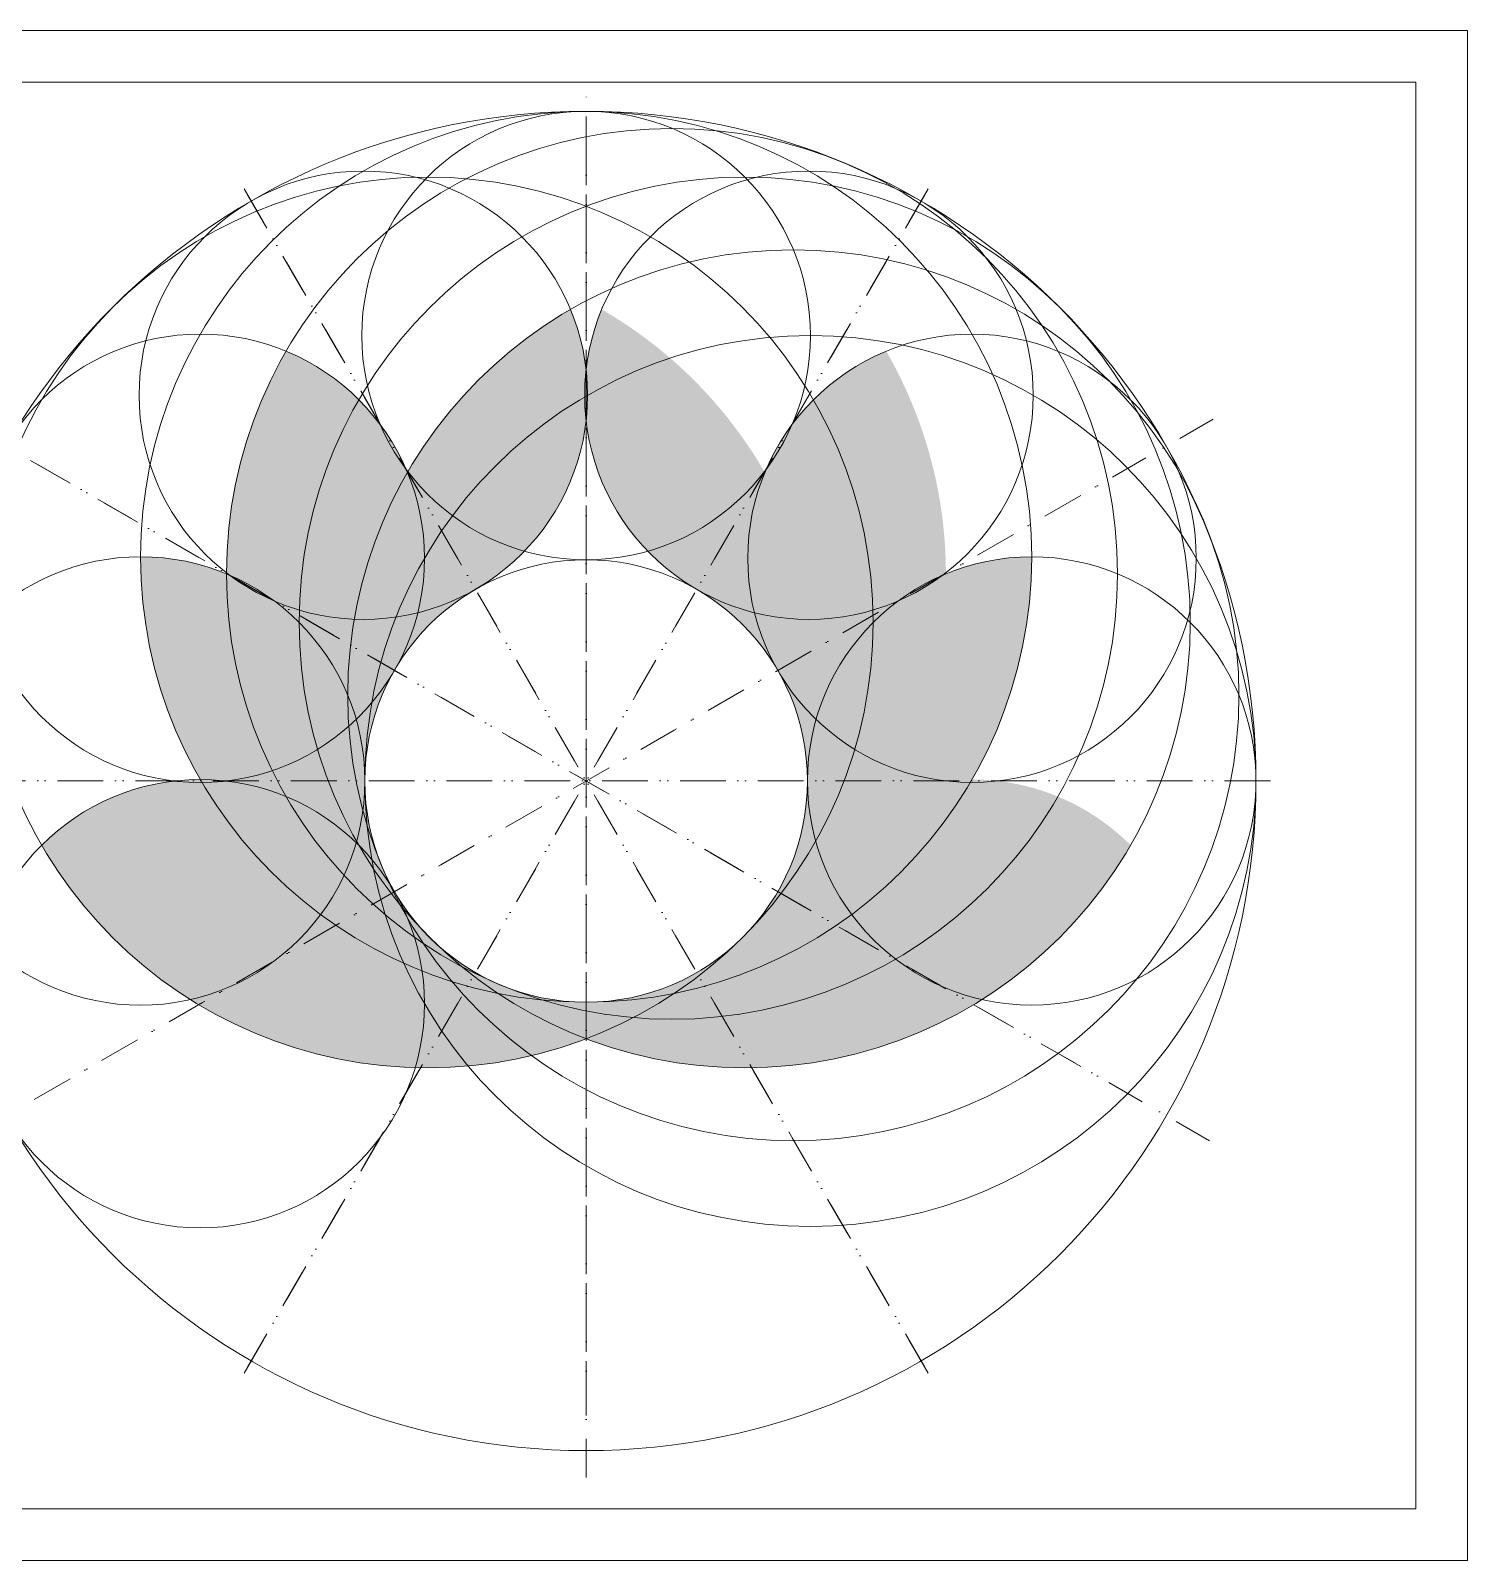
# Model space of a CAD drawing. Header units: inches. Extents: x 0 to 420, y 0 to 297.
# Drawn here: x 141.2 to 420, y 0 to 297 of the extents above; entities that cross this region are included whole.
import ezdxf

# ---------------------------------------------------------------- set-up
doc = ezdxf.new("R2010")
doc.units = ezdxf.units.IN
doc.header["$MEASUREMENT"] = 0
doc.linetypes.add('DASHDOT', pattern=[1, 0.5, -0.25, 0, -0.25])
for name, color, linetype, lineweight in [('axe', 160, 'DASHDOT', 0), ('cerc interior', 92, 'Continuous', 0), ('cerc principal', 253, 'Continuous', 0), ('h 252', 252, 'Continuous', 0), ('h blue', 170, 'Continuous', 0), ('h magenta', 220, 'Continuous', 0), ('h yellow', 50, 'Continuous', 0), ('rama', 255, 'Continuous', 0)]:
    doc.layers.add(name, color=color, linetype=linetype, lineweight=lineweight)

msp = doc.modelspace()

# ---------------------------------------------------------------- hatches: boundary and pattern name
at = {"layer": 'h 252', "transparency": 33554508}
h = msp.add_hatch(color=256, dxfattribs=at)
h.dxf.hatch_style = 1
h.paths.add_polyline_path([(174.42, 151.03, -0.03068), (169.09, 151.32, 0.169186), (143.3, 138.86, 0.122107), (172.17, 108.88, 0.046127), (179.79, 111.37), (188.44, 116.37, 0.073634), (197.45, 125.39, -0.100671)])
h.paths.add_polyline_path([(190.74, 148.29, 0.069536), (179.08, 151.32, -0.026837), (174.42, 151.03, 0.100671), (197.45, 125.39, 0.050956), (201.98, 132.99, -0.055044)])
h.paths.add_polyline_path([(190.74, 148.29, 0.055044), (201.98, 132.99, 0.039081), (204.35, 139.36, 0.094329)])
h.paths.add_polyline_path([(213.59, 115.94, -0.043691), (200.42, 123.28), (188.44, 116.37, -0.057564), (179.79, 111.37), (173.77, 107.9, 0.128637), (215.79, 95.65, 0.072515), (217.61, 108.08, -0.025526)])
h.paths.add_polyline_path([(200.42, 123.28, -0.010505), (197.45, 125.39, -0.073634), (188.44, 116.37)])
h.paths.add_polyline_path([(179.79, 111.37, -0.046127), (172.17, 108.88, 0.005421), (173.77, 107.9)])
h.paths.add_polyline_path([(207.59, 127.42, -0.022868), (201.98, 132.99, -0.050956), (197.45, 125.39, 0.010505), (200.42, 123.28)])
h.paths.add_polyline_path([(210.03, 125.3, -0.009362), (207.59, 127.42), (200.42, 123.28, 0.043691), (213.59, 115.94, -0.028978)])
h.paths.add_polyline_path([(207.73, 134.23, -0.015733), (204.86, 138.86, 0.004124), (204.35, 139.36, -0.039081), (201.98, 132.99, 0.022868), (207.59, 127.42), (209.14, 128.32, -0.017584)])
h.paths.add_polyline_path([(179.08, 151.32), (174.25, 151.32, 0.000959), (174.42, 151.03, 0.026837)], flags=0)
h.paths.add_polyline_path([(174.08, 151.6, 0.028758), (169.09, 151.32), (174.25, 151.32, -0.000961)])
h.paths.add_polyline_path([(174.08, 151.6, 0.000961), (174.25, 151.32), (179.08, 151.32, 0.028758)])
h.paths.add_polyline_path([(174.25, 151.32), (169.09, 151.32, 0.03068), (174.42, 151.03, -0.000959)], flags=0)
h = msp.add_hatch(color=256, dxfattribs=at)
h.dxf.hatch_style = 1
h.paths.add_polyline_path([(323.53, 151.03, 0.03068), (328.85, 151.32, -0.169186), (354.64, 138.86, -0.122107), (325.77, 108.88, -0.046127), (318.15, 111.37), (309.5, 116.37, -0.073634), (300.49, 125.39, 0.100671)])
h.paths.add_polyline_path([(307.2, 148.29, -0.069536), (318.87, 151.32, 0.026837), (323.53, 151.03, -0.100671), (300.49, 125.39, -0.050956), (295.97, 132.99, 0.055044)])
h.paths.add_polyline_path([(307.2, 148.29, -0.055044), (295.97, 132.99, -0.039081), (293.6, 139.36, -0.094329)])
h.paths.add_polyline_path([(284.35, 115.94, 0.043691), (297.52, 123.28), (309.5, 116.37, 0.057564), (318.15, 111.37), (324.17, 107.9, -0.128637), (282.15, 95.65, -0.072515), (280.34, 108.08, 0.025526)])
h.paths.add_polyline_path([(297.52, 123.28, 0.010505), (300.49, 125.39, 0.073634), (309.5, 116.37)])
h.paths.add_polyline_path([(318.15, 111.37, 0.046127), (325.77, 108.88, -0.005421), (324.17, 107.9)])
h.paths.add_polyline_path([(290.35, 127.42, 0.022868), (295.97, 132.99, 0.050956), (300.49, 125.39, -0.010505), (297.52, 123.28)])
h.paths.add_polyline_path([(287.91, 125.3, 0.009362), (290.35, 127.42), (297.52, 123.28, -0.043691), (284.35, 115.94, 0.028978)])
h.paths.add_polyline_path([(290.22, 134.23, 0.015733), (293.08, 138.86, -0.004124), (293.6, 139.36, 0.039081), (295.97, 132.99, -0.022868), (290.35, 127.42), (288.81, 128.32, 0.017584)])
h.paths.add_polyline_path([(318.87, 151.32), (323.69, 151.32, -0.000959), (323.53, 151.03, -0.026837)], flags=0)
h.paths.add_polyline_path([(323.86, 151.6, -0.028758), (328.85, 151.32), (323.69, 151.32, 0.000961)])
h.paths.add_polyline_path([(323.86, 151.6, -0.000961), (323.69, 151.32), (318.87, 151.32, -0.028758)])
h.paths.add_polyline_path([(323.69, 151.32), (328.85, 151.32, -0.03068), (323.53, 151.03, 0.000959)], flags=0)
h = msp.add_hatch(color=256, dxfattribs=at)
h.dxf.hatch_style = 1
h.paths.add_polyline_path([(174.25, 151.32), (169.09, 151.32, 0.03068), (174.42, 151.03, -0.000959)])
h.paths.add_polyline_path([(179.08, 151.32), (174.25, 151.32, 0.000959), (174.42, 151.03, 0.026837)])
h.paths.add_polyline_path([(207.37, 136.12, 0.021305), (204.86, 138.86, 0.015733), (207.73, 134.23, -0.00557)])
h.paths.add_polyline_path([(207.37, 136.12, 0.00557), (207.73, 134.23, 0.016931), (211.13, 129.47), (211.61, 129.75, -0.005463), (210.8, 131.45, 0.033335)])
h.paths.add_polyline_path([(207.73, 134.23, 0.017584), (209.14, 128.32), (211.13, 129.47, -0.016931)])
h.paths.add_polyline_path([(209.14, 128.32), (207.59, 127.42, 0.009362), (210.03, 125.3, -0.009109)])
h.paths.add_polyline_path([(211.13, 129.47), (209.14, 128.32, 0.009109), (210.03, 125.3, 0.02057), (215.66, 120.95, 0.023121), (214.29, 124.73, -0.008226), (212.91, 127.22, -0.00829)], flags=0)
h.paths.add_polyline_path([(211.61, 129.75), (211.13, 129.47, 0.00829), (212.91, 127.22, -0.008211)])
h.paths.add_polyline_path([(211.78, 129.84), (211.61, 129.75, 0.008211), (212.91, 127.22, 0.002765), (213.52, 126.49, 0.021738)])
h.paths.add_polyline_path([(210.8, 131.45, 0.005463), (211.61, 129.75), (211.78, 129.84, 0.010826)])
h.paths.add_polyline_path([(214.29, 124.73, -0.008226), (212.91, 127.22, -0.00829), (211.13, 129.47), (209.14, 128.32, 0.009109), (210.03, 125.3, 0.054544), (217.61, 108.08, 0.098491)], flags=17)
h.paths.add_polyline_path([(212.91, 127.22, -0.00829), (211.13, 129.47), (209.14, 128.32, 0.009109), (210.03, 125.3, 0.054544), (217.61, 108.08, 0.098491), (214.29, 124.73, -0.008226)], flags=17)
h.paths.add_polyline_path([(215.66, 120.95, -0.02057), (210.03, 125.3, 0.028978), (213.59, 115.94, 0.011138), (217.14, 114.44, 0.038419)], flags=0)
h.paths.add_polyline_path([(217.14, 114.44, -0.011138), (213.59, 115.94, 0.025526), (217.61, 108.08, 0.036674)], flags=0)
h = msp.add_hatch(color=256, dxfattribs=at)
h.dxf.hatch_style = 1
h.paths.add_polyline_path([(323.69, 151.32), (328.85, 151.32, -0.03068), (323.53, 151.03, 0.000959)])
h.paths.add_polyline_path([(318.87, 151.32), (323.69, 151.32, -0.000959), (323.53, 151.03, -0.026837)])
h.paths.add_polyline_path([(290.58, 136.12, -0.021305), (293.08, 138.86, -0.015733), (290.22, 134.23, 0.00557)])
h.paths.add_polyline_path([(290.58, 136.12, -0.00557), (290.22, 134.23, -0.016931), (286.81, 129.47), (286.33, 129.75, 0.005463), (287.14, 131.45, -0.033335)])
h.paths.add_polyline_path([(290.22, 134.23, -0.017584), (288.81, 128.32), (286.81, 129.47, 0.016931)])
h.paths.add_polyline_path([(288.81, 128.32), (290.35, 127.42, -0.009362), (287.91, 125.3, 0.009109)])
h.paths.add_polyline_path([(286.81, 129.47), (288.81, 128.32, -0.009109), (287.91, 125.3, -0.02057), (282.28, 120.95, -0.023121), (283.65, 124.73, 0.008226), (285.03, 127.22, 0.00829)], flags=0)
h.paths.add_polyline_path([(286.33, 129.75), (286.81, 129.47, -0.00829), (285.03, 127.22, 0.008211)])
h.paths.add_polyline_path([(286.17, 129.84), (286.33, 129.75, -0.008211), (285.03, 127.22, -0.002765), (284.42, 126.49, -0.021738)])
h.paths.add_polyline_path([(287.14, 131.45, -0.005463), (286.33, 129.75), (286.17, 129.84, -0.010826)])
h.paths.add_polyline_path([(283.65, 124.73, 0.008226), (285.03, 127.22, 0.00829), (286.81, 129.47), (288.81, 128.32, -0.009109), (287.91, 125.3, -0.054544), (280.34, 108.08, -0.098491)], flags=17)
h.paths.add_polyline_path([(285.03, 127.22, 0.00829), (286.81, 129.47), (288.81, 128.32, -0.009109), (287.91, 125.3, -0.054544), (280.34, 108.08, -0.098491), (283.65, 124.73, 0.008226)], flags=17)
h.paths.add_polyline_path([(282.28, 120.95, 0.02057), (287.91, 125.3, -0.028978), (284.35, 115.94, -0.011138), (280.8, 114.44, -0.038419)], flags=0)
h.paths.add_polyline_path([(280.8, 114.44, 0.011138), (284.35, 115.94, -0.025526), (280.34, 108.08, -0.036674)], flags=0)
h = msp.add_hatch(color=256, dxfattribs=at)
h.dxf.hatch_style = 1
h.paths.add_polyline_path([(212.91, 127.22, -0.00829), (211.13, 129.47), (209.14, 128.32, 0.009109), (210.03, 125.3, 0.02057), (215.66, 120.95, 0.023121), (214.29, 124.73, -0.008226)])
h.paths.add_polyline_path([(215.66, 120.95, -0.02057), (210.03, 125.3, 0.028978), (213.59, 115.94, 0.011138), (217.14, 114.44, 0.038419)])
h.paths.add_polyline_path([(217.14, 114.44, -0.011138), (213.59, 115.94, 0.025526), (217.61, 108.08, 0.036674)])
h.paths.add_polyline_path([(217.61, 108.08, -0.072515), (215.79, 95.65, 0.002965), (216.82, 95.63), (220.94, 102.76, -0.018144)])
h.paths.add_polyline_path([(220.94, 102.76), (216.82, 95.63, 0.026717), (226.05, 95.98, -0.024575)])
h.paths.add_polyline_path([(225.08, 109.93), (220.94, 102.76, 0.024575), (226.05, 95.98, 0.036139), (238.37, 98, -0.051764)])
h.paths.add_polyline_path([(231.89, 110.07, -0.017584), (225.97, 111.48), (225.08, 109.93, 0.051764), (238.37, 98, 0.032121), (248.97, 101.28, -0.055718)])
h.paths.add_polyline_path([(248.97, 106.67, -0.025224), (240.51, 108.78, -0.025224), (231.89, 110.07, 0.055718), (248.97, 101.28)], flags=0)
h.paths.add_polyline_path([(258.11, 105.38, -0.026697), (248.97, 106.67), (248.97, 101.28, 0.028978)])
h = msp.add_hatch(color=256, dxfattribs=at)
h.dxf.hatch_style = 1
h.paths.add_polyline_path([(248.97, 106.67, -0.025224), (240.51, 108.78, -0.025224), (231.89, 110.07, 0.055718), (248.97, 101.28)])
h.paths.add_polyline_path([(266.06, 110.07, -0.049759), (248.97, 108.37), (248.97, 106.67, 0.026697), (258.11, 105.38, 0.026697)])
h.paths.add_polyline_path([(270.82, 113.47), (270.45, 114.12, -0.131652), (248.97, 108.37, 0.049759), (266.06, 110.07, 0.016931)])
h.paths.add_polyline_path([(279.34, 120.95, -0.065543), (270.45, 114.12), (270.82, 113.47, 0.032801)])
h.paths.add_polyline_path([(248.97, 108.37, -0.024504), (240.51, 108.78, 0.025224), (248.97, 106.67)], flags=17)
h.paths.add_polyline_path([(211.78, 129.84, -0.021738), (213.52, 126.49, 0.021738), (218.6, 120.95, -0.065543)])
h.paths.add_polyline_path([(213.52, 126.49, -0.002765), (212.91, 127.22, 0.008226), (214.29, 124.73, 0.010991)], flags=17)
h.paths.add_polyline_path([(213.52, 126.49, -0.010991), (214.29, 124.73, 0.016995), (217.4, 119.75, 0.025224), (224.88, 115.26, -0.046267)])
h.paths.add_polyline_path([(214.29, 124.73, -0.023121), (215.66, 120.95, 0.006124), (217.4, 119.75, -0.016995)], flags=17)
h.paths.add_polyline_path([(217.4, 119.75, -0.006124), (215.66, 120.95, -0.038419), (217.14, 114.44, 0.017834), (222.95, 112.37, -0.026697)])
h.paths.add_polyline_path([(217.4, 119.75, 0.026697), (222.95, 112.37, 0.009109), (225.97, 111.48), (227.12, 113.47, -0.00829), (224.88, 115.26, -0.025224)])
h.paths.add_polyline_path([(222.95, 112.37, -0.017834), (217.14, 114.44, -0.036674), (217.61, 108.08, 0.018144), (220.94, 102.76), (225.08, 109.93, -0.009362)])
h.paths.add_polyline_path([(222.95, 112.37, 0.009362), (225.08, 109.93), (225.97, 111.48, -0.009109)])
h.paths.add_polyline_path([(227.12, 113.47), (225.97, 111.48, 0.017584), (231.89, 110.07, -0.016931)])
h.paths.add_polyline_path([(218.6, 120.95, 0.024504), (224.88, 115.26, 0.008211), (227.4, 113.96), (227.5, 114.12, -0.065543)])
h.paths.add_polyline_path([(227.4, 113.96), (227.12, 113.47, 0.016931), (231.89, 110.07, 0.025224), (240.51, 108.78, -0.040811)])
h.paths.add_polyline_path([(224.88, 115.26, 0.00829), (227.12, 113.47), (227.4, 113.96, -0.008211)])
h.paths.add_polyline_path([(227.5, 114.12), (227.4, 113.96, 0.01629), (232.53, 111.64, -0.032737)])
h.paths.add_polyline_path([(232.53, 111.64, 0.024504), (240.51, 108.78, 0.024504), (248.97, 108.37, -0.098491)])
h = msp.add_hatch(color=256, dxfattribs=at)
h.dxf.hatch_style = 1
h.paths.add_polyline_path([(248.97, 106.67, 0.025224), (257.43, 108.78, 0.025224), (266.06, 110.07, -0.055718), (248.97, 101.28)])
h.paths.add_polyline_path([(231.89, 110.07, 0.049759), (248.97, 108.37), (248.97, 106.67, -0.026697), (239.83, 105.38, -0.026697)])
h.paths.add_polyline_path([(227.12, 113.47), (227.5, 114.12, 0.131652), (248.97, 108.37, -0.049759), (231.89, 110.07, -0.016931)])
h.paths.add_polyline_path([(218.6, 120.95, 0.065543), (227.5, 114.12), (227.12, 113.47, -0.032801)])
h.paths.add_polyline_path([(248.97, 108.37, 0.024504), (257.43, 108.78, -0.025224), (248.97, 106.67)], flags=17)
h.paths.add_polyline_path([(286.17, 129.84, 0.021738), (284.42, 126.49, -0.021738), (279.34, 120.95, 0.065543)])
h.paths.add_polyline_path([(284.42, 126.49, 0.002765), (285.03, 127.22, -0.008226), (283.65, 124.73, -0.010991)], flags=17)
h.paths.add_polyline_path([(284.42, 126.49, 0.010991), (283.65, 124.73, -0.016995), (280.54, 119.75, -0.025224), (273.07, 115.26, 0.046267)])
h.paths.add_polyline_path([(283.65, 124.73, 0.023121), (282.28, 120.95, -0.006124), (280.54, 119.75, 0.016995)], flags=17)
h.paths.add_polyline_path([(280.54, 119.75, 0.006124), (282.28, 120.95, 0.038419), (280.8, 114.44, -0.017834), (274.99, 112.37, 0.026697)])
h.paths.add_polyline_path([(280.54, 119.75, -0.026697), (274.99, 112.37, -0.009109), (271.97, 111.48), (270.82, 113.47, 0.00829), (273.07, 115.26, 0.025224)])
h.paths.add_polyline_path([(274.99, 112.37, 0.017834), (280.8, 114.44, 0.036674), (280.34, 108.08, -0.018144), (277, 102.76), (272.86, 109.93, 0.009362)])
h.paths.add_polyline_path([(274.99, 112.37, -0.009362), (272.86, 109.93), (271.97, 111.48, 0.009109)])
h.paths.add_polyline_path([(270.82, 113.47), (271.97, 111.48, -0.017584), (266.06, 110.07, 0.016931)])
h.paths.add_polyline_path([(279.34, 120.95, -0.024504), (273.07, 115.26, -0.008211), (270.54, 113.96), (270.45, 114.12, 0.065543)])
h.paths.add_polyline_path([(270.54, 113.96), (270.82, 113.47, -0.016931), (266.06, 110.07, -0.025224), (257.43, 108.78, 0.040811)])
h.paths.add_polyline_path([(273.07, 115.26, -0.00829), (270.82, 113.47), (270.54, 113.96, 0.008211)])
h.paths.add_polyline_path([(270.45, 114.12), (270.54, 113.96, -0.01629), (265.41, 111.64, 0.032737)])
h.paths.add_polyline_path([(265.41, 111.64, -0.024504), (257.43, 108.78, -0.024504), (248.97, 108.37, 0.098491)])
h = msp.add_hatch(color=256, dxfattribs=at)
h.dxf.hatch_style = 1
h.paths.add_polyline_path([(285.03, 127.22, 0.00829), (286.81, 129.47), (288.81, 128.32, -0.009109), (287.91, 125.3, -0.02057), (282.28, 120.95, -0.023121), (283.65, 124.73, 0.008226)])
h.paths.add_polyline_path([(282.28, 120.95, 0.02057), (287.91, 125.3, -0.028978), (284.35, 115.94, -0.011138), (280.8, 114.44, -0.038419)])
h.paths.add_polyline_path([(280.8, 114.44, 0.011138), (284.35, 115.94, -0.025526), (280.34, 108.08, -0.036674)])
h.paths.add_polyline_path([(280.34, 108.08, 0.072515), (282.15, 95.65, -0.002965), (281.12, 95.63), (277, 102.76, 0.018144)])
h.paths.add_polyline_path([(277, 102.76), (281.12, 95.63, -0.026717), (271.89, 95.98, 0.024575)])
h.paths.add_polyline_path([(272.86, 109.93), (277, 102.76, -0.024575), (271.89, 95.98, -0.036139), (259.58, 98, 0.051764)])
h.paths.add_polyline_path([(266.06, 110.07, 0.017584), (271.97, 111.48), (272.86, 109.93, -0.051764), (259.58, 98, -0.032121), (248.97, 101.28, 0.055718)])
h.paths.add_polyline_path([(248.97, 106.67, 0.025224), (257.43, 108.78, 0.025224), (266.06, 110.07, -0.055718), (248.97, 101.28)], flags=0)
h.paths.add_polyline_path([(239.83, 105.38, 0.026697), (248.97, 106.67), (248.97, 101.28, -0.028978)])
at = {"layer": 'h blue', "transparency": 33554559}
h = msp.add_hatch(color=256, dxfattribs=at)
h.dxf.hatch_style = 1
h.paths.add_polyline_path([(204.86, 225.33, 0.098491), (190.74, 234.77, 0.131029), (179.15, 191.74, 0.004588), (179.79, 191.26, -0.057564), (188.44, 186.26, 0.02977), (193.31, 184.49, -0.1246)])
h.paths.add_polyline_path([(214.02, 211.85, -0.057564), (209.03, 220.5, 0.036716), (204.86, 225.33, 0.1246), (193.31, 184.49, 0.06236), (203.97, 182.72, -0.088294), (214.29, 211.21, 0.003975)])
h.paths.add_polyline_path([(214.29, 211.21, 0.088294), (203.97, 182.72, 0.046801), (212.09, 183.15, -0.036674), (217.61, 194.55, 0.098491)])
h.paths.add_polyline_path([(216.3, 183.98, -0.024672), (212.09, 183.15, 0.026948), (209.14, 174.31), (211.78, 172.79, 0.069687)])
h.paths.add_polyline_path([(212.09, 183.15, -0.046801), (203.97, 182.72, 0.014627), (203.26, 177.71), (209.14, 174.31, -0.026948)])
h.paths.add_polyline_path([(203.97, 182.72, -0.06236), (193.31, 184.49, 0.002965), (193.28, 183.47), (203.26, 177.71, -0.014627)])
h.paths.add_polyline_path([(193.31, 184.49, -0.02977), (188.44, 186.26), (193.28, 183.47, -0.002965)])
h.paths.add_polyline_path([(193.28, 183.47), (188.44, 186.26, -0.036716), (193.27, 182.09, -0.003973)])
h = msp.add_hatch(color=256, dxfattribs=at)
h.dxf.hatch_style = 1
h.paths.add_polyline_path([(293.08, 225.33, -0.098491), (307.2, 234.77, -0.131029), (318.79, 191.74, -0.004588), (318.15, 191.26, 0.057564), (309.5, 186.26, -0.02977), (304.64, 184.49, 0.1246)])
h.paths.add_polyline_path([(283.92, 211.85, 0.057564), (288.91, 220.5, -0.036716), (293.08, 225.33, -0.1246), (304.64, 184.49, -0.06236), (293.97, 182.72, 0.088294), (283.65, 211.21, -0.003975)])
h.paths.add_polyline_path([(283.65, 211.21, -0.088294), (293.97, 182.72, -0.046801), (285.85, 183.15, 0.036674), (280.34, 194.55, -0.098491)])
h.paths.add_polyline_path([(281.64, 183.98, 0.024672), (285.85, 183.15, -0.026948), (288.81, 174.31), (286.17, 172.79, -0.069687)])
h.paths.add_polyline_path([(285.85, 183.15, 0.046801), (293.97, 182.72, -0.014627), (294.68, 177.71), (288.81, 174.31, 0.026948)])
h.paths.add_polyline_path([(293.97, 182.72, 0.06236), (304.64, 184.49, -0.002965), (304.66, 183.47), (294.68, 177.71, 0.014627)])
h.paths.add_polyline_path([(304.64, 184.49, 0.02977), (309.5, 186.26), (304.66, 183.47, 0.002965)])
h.paths.add_polyline_path([(304.66, 183.47), (309.5, 186.26, 0.036716), (304.67, 182.09, 0.003973)])
h = msp.add_hatch(color=256, dxfattribs=at)
h.dxf.hatch_style = 1
h.paths.add_polyline_path([(209.03, 220.5), (214.02, 211.85, 0.057564)])
h.paths.add_polyline_path([(209.03, 220.5, 0.057564), (214.02, 211.85)], flags=17)
h = msp.add_hatch(color=256, dxfattribs=at)
h.dxf.hatch_style = 1
h.paths.add_polyline_path([(288.91, 220.5), (283.92, 211.85, -0.057564)])
h.paths.add_polyline_path([(288.91, 220.5, -0.057564), (283.92, 211.85)], flags=17)
h = msp.add_hatch(color=256, dxfattribs=at)
h.dxf.hatch_style = 1
h.paths.add_polyline_path([(217.61, 194.55, 0.036674), (212.09, 183.15, 0.024672), (216.3, 183.98, 0.061402)])
h.paths.add_polyline_path([(211.78, 172.79), (209.14, 174.31, 0.023156), (207.37, 166.51, 0.044177)])
h.paths.add_polyline_path([(209.14, 174.31), (203.26, 177.71, 0.028215), (202.71, 167.97, -0.028608), (204.35, 163.27, 0.025432), (207.37, 166.51, -0.023156)])
h.paths.add_polyline_path([(203.26, 177.71), (193.28, 183.47, 0.003973), (193.27, 182.09, -0.098491), (202.71, 167.97, -0.028215)])
h = msp.add_hatch(color=256, dxfattribs=at)
h.dxf.hatch_style = 1
h.paths.add_polyline_path([(280.34, 194.55, -0.036674), (285.85, 183.15, -0.024672), (281.64, 183.98, -0.061402)])
h.paths.add_polyline_path([(286.17, 172.79), (288.81, 174.31, -0.023156), (290.58, 166.51, -0.044177)])
h.paths.add_polyline_path([(288.81, 174.31), (294.68, 177.71, -0.028215), (295.23, 167.97, 0.028608), (293.6, 163.27, -0.025432), (290.58, 166.51, 0.023156)])
h.paths.add_polyline_path([(294.68, 177.71), (304.66, 183.47, -0.003973), (304.67, 182.09, 0.098491), (295.23, 167.97, 0.028215)])
h = msp.add_hatch(color=256, dxfattribs=at)
h.dxf.hatch_style = 1
h.paths.add_polyline_path([(179.79, 191.26, 0.057564), (188.44, 186.26)], flags=17)
h.paths.add_polyline_path([(179.79, 191.26), (188.44, 186.26, 0.057564)], flags=16)
h.paths.add_polyline_path([(188.44, 186.26, -0.057564), (179.79, 191.26, 0.003975), (179.15, 191.53, 0.18806), (201.98, 132.99, 0.040656), (204.42, 139.62, -0.129056), (193.27, 182.09, 0.036716)])
h.paths.add_polyline_path([(193.27, 182.09, 0.129056), (204.42, 139.62, 0.068107), (206.02, 151.32, 0.198912)])
h = msp.add_hatch(color=256, dxfattribs=at)
h.dxf.hatch_style = 1
h.paths.add_polyline_path([(318.15, 191.26, -0.057564), (309.5, 186.26)], flags=17)
h.paths.add_polyline_path([(318.15, 191.26), (309.5, 186.26, -0.057564)], flags=16)
h.paths.add_polyline_path([(309.5, 186.26, 0.057564), (318.15, 191.26, -0.003975), (318.79, 191.53, -0.18806), (295.97, 132.99, -0.040656), (293.52, 139.62, 0.129056), (304.67, 182.09, -0.036716)])
h.paths.add_polyline_path([(304.67, 182.09, -0.129056), (293.52, 139.62, -0.068107), (291.92, 151.32, -0.198912)])
h = msp.add_hatch(color=256, dxfattribs=at)
h.dxf.hatch_style = 1
h.paths.add_polyline_path([(207.37, 166.51, -0.025432), (204.35, 163.27, -0.069687), (206.02, 151.32, -0.044177)])
h.paths.add_polyline_path([(211.78, 172.79, -0.044177), (207.37, 166.51, 0.044177), (206.02, 151.32, -0.131652)])
h.paths.add_polyline_path([(206.02, 151.32, -0.032823), (205.65, 145.62, 0.008312), (206.44, 142.86, -0.024504)])
h.paths.add_polyline_path([(206.02, 151.32, 0.024504), (206.44, 142.86, 0.024504), (209.29, 134.88, -0.098491)])
h.paths.add_polyline_path([(206.44, 142.86, -0.008312), (205.65, 145.62, -0.035205), (204.42, 139.62, 0.018286), (207.73, 134.23, -0.025224)])
h.paths.add_polyline_path([(204.42, 139.62, -0.040656), (201.98, 132.99, 0.032237), (210.03, 125.3, -0.026697), (207.73, 134.23, -0.018286)])
h.paths.add_polyline_path([(206.44, 142.86, 0.025224), (207.73, 134.23, 0.025224), (212.91, 127.22, -0.049038)])
h.paths.add_polyline_path([(207.73, 134.23, 0.026697), (210.03, 125.3, 0.026697), (217.4, 119.75, -0.025224), (212.91, 127.22, -0.025224)])
h.paths.add_polyline_path([(212.91, 127.22, 0.025224), (217.4, 119.75, 0.025224), (224.88, 115.26, -0.049038)])
h.paths.add_polyline_path([(218.6, 120.95, 0.024504), (224.88, 115.26, 0.008211), (227.4, 113.96), (227.5, 114.12, -0.065543)])
h.paths.add_polyline_path([(227.5, 114.12), (227.4, 113.96, 0.01629), (232.53, 111.64, -0.032737)])
h.paths.add_polyline_path([(211.78, 129.84, -0.021738), (213.52, 126.49, 0.021738), (218.6, 120.95, -0.065543)])
h.paths.add_polyline_path([(210.8, 131.45, 0.013675), (212.91, 127.22, 0.002765), (213.52, 126.49, 0.032571)], flags=17)
h.paths.add_polyline_path([(209.29, 134.88, 0.010826), (210.8, 131.45, -0.010826), (211.78, 129.84, -0.032737)], flags=17)
h = msp.add_hatch(color=256, dxfattribs=at)
h.dxf.hatch_style = 1
h.paths.add_polyline_path([(290.58, 166.51, 0.025432), (293.6, 163.27, 0.069687), (291.92, 151.32, 0.044177)])
h.paths.add_polyline_path([(286.17, 172.79, 0.044177), (290.58, 166.51, -0.044177), (291.92, 151.32, 0.131652)])
h.paths.add_polyline_path([(291.92, 151.32, 0.032823), (292.3, 145.62, -0.008312), (291.51, 142.86, 0.024504)])
h.paths.add_polyline_path([(291.92, 151.32, -0.024504), (291.51, 142.86, -0.024504), (288.65, 134.88, 0.098491)])
h.paths.add_polyline_path([(291.51, 142.86, 0.008312), (292.3, 145.62, 0.035205), (293.52, 139.62, -0.018286), (290.22, 134.23, 0.025224)])
h.paths.add_polyline_path([(293.52, 139.62, 0.040656), (295.97, 132.99, -0.032237), (287.91, 125.3, 0.026697), (290.22, 134.23, 0.018286)])
h.paths.add_polyline_path([(291.51, 142.86, -0.025224), (290.22, 134.23, -0.025224), (285.03, 127.22, 0.049038)])
h.paths.add_polyline_path([(290.22, 134.23, -0.026697), (287.91, 125.3, -0.026697), (280.54, 119.75, 0.025224), (285.03, 127.22, 0.025224)])
h.paths.add_polyline_path([(285.03, 127.22, -0.025224), (280.54, 119.75, -0.025224), (273.07, 115.26, 0.049038)])
h.paths.add_polyline_path([(279.34, 120.95, -0.024504), (273.07, 115.26, -0.008211), (270.54, 113.96), (270.45, 114.12, 0.065543)])
h.paths.add_polyline_path([(270.45, 114.12), (270.54, 113.96, -0.01629), (265.41, 111.64, 0.032737)])
h.paths.add_polyline_path([(286.17, 129.84, 0.021738), (284.42, 126.49, -0.021738), (279.34, 120.95, 0.065543)])
h.paths.add_polyline_path([(287.14, 131.45, -0.013675), (285.03, 127.22, -0.002765), (284.42, 126.49, -0.032571)], flags=17)
h.paths.add_polyline_path([(288.65, 134.88, -0.010826), (287.14, 131.45, 0.010826), (286.17, 129.84, 0.032737)], flags=17)
at = {"layer": 'h magenta', "transparency": 33554534}
h = msp.add_hatch(color=256, dxfattribs=at)
h.dxf.hatch_style = 1
h.paths.add_polyline_path([(179.15, 191.53, 0.098491), (162.5, 194.84, 0.131652), (174.08, 151.6, -0.028758), (179.08, 151.32, 0.052955), (188.05, 153.33, -0.114882)])
h.paths.add_polyline_path([(179.08, 151.32), (174.25, 151.32, 0.000959), (174.42, 151.03, 0.026837)])
h.paths.add_polyline_path([(174.08, 151.6, 0.000961), (174.25, 151.32), (179.08, 151.32, 0.028758)], flags=17)
h.paths.add_polyline_path([(193.27, 182.09, 0.036716), (188.44, 186.26, -0.057564), (179.79, 191.26, 0.003975), (179.15, 191.53, 0.114882), (188.05, 153.33, 0.056061), (196.85, 157.46, -0.072334)])
h.paths.add_polyline_path([(202.71, 167.97, 0.098491), (193.27, 182.09, 0.072334), (196.85, 157.46, 0.043414), (202.92, 161.95, -0.017422)])
h = msp.add_hatch(color=256, dxfattribs=at)
h.dxf.hatch_style = 1
h.paths.add_polyline_path([(318.79, 191.53, -0.098491), (335.45, 194.84, -0.131652), (323.86, 151.6, 0.028758), (318.87, 151.32, -0.052955), (309.9, 153.33, 0.114882)])
h.paths.add_polyline_path([(318.87, 151.32), (323.69, 151.32, -0.000959), (323.53, 151.03, -0.026837)])
h.paths.add_polyline_path([(323.86, 151.6, -0.000961), (323.69, 151.32), (318.87, 151.32, -0.028758)], flags=17)
h.paths.add_polyline_path([(304.67, 182.09, -0.036716), (309.5, 186.26, 0.057564), (318.15, 191.26, -0.003975), (318.79, 191.53, -0.114882), (309.9, 153.33, -0.056061), (301.09, 157.46, 0.072334)])
h.paths.add_polyline_path([(295.23, 167.97, -0.098491), (304.67, 182.09, -0.072334), (301.09, 157.46, -0.043414), (295.02, 161.95, 0.017422)])
h = msp.add_hatch(color=256, dxfattribs=at)
h.dxf.hatch_style = 1
h.paths.add_polyline_path([(179.79, 191.26), (188.44, 186.26, 0.057564)], flags=17)
h.paths.add_polyline_path([(179.79, 191.26, 0.057564), (188.44, 186.26)])
h = msp.add_hatch(color=256, dxfattribs=at)
h.dxf.hatch_style = 1
h.paths.add_polyline_path([(318.15, 191.26), (309.5, 186.26, -0.057564)], flags=17)
h.paths.add_polyline_path([(318.15, 191.26, -0.057564), (309.5, 186.26)])
h = msp.add_hatch(color=256, dxfattribs=at)
h.dxf.hatch_style = 1
h.paths.add_polyline_path([(189.07, 151.32), (179.08, 151.32, -0.069536), (190.74, 148.29, -0.009988)])
h.paths.add_polyline_path([(196.85, 157.46, -0.056061), (188.05, 153.33, 0.006532), (189.07, 151.32), (198.93, 151.32, -0.018764)])
h.paths.add_polyline_path([(202.92, 161.95, -0.043414), (196.85, 157.46, 0.018764), (198.93, 151.32), (204.33, 151.32, -0.031046)])
h.paths.add_polyline_path([(202.71, 167.97, 0.017422), (202.92, 161.95, 0.01118), (204.35, 163.27, 0.028608)])
h.paths.add_polyline_path([(204.35, 163.27, -0.01118), (202.92, 161.95, 0.031046), (204.33, 151.32), (206.02, 151.32, 0.069687)])
h.paths.add_polyline_path([(204.33, 151.32), (198.93, 151.32, 0.037394), (204.42, 139.62, 0.035205), (205.65, 145.62, -0.016908)])
h.paths.add_polyline_path([(206.02, 151.32), (204.33, 151.32, 0.016908), (205.65, 145.62, 0.032823)])
h.paths.add_polyline_path([(198.93, 151.32), (189.07, 151.32, 0.009988), (190.74, 148.29, -0.094329), (204.35, 139.36, 0.001572), (204.42, 139.62, -0.037394)])
h.paths.add_polyline_path([(190.74, 148.29, 0.055044), (201.98, 132.99, 0.039081), (204.35, 139.36, 0.094329)])
h.paths.add_polyline_path([(206.44, 142.86, -0.008312), (205.65, 145.62, -0.035205), (204.42, 139.62, 0.002553), (204.86, 138.86, -0.021305), (207.37, 136.12, -0.019651)])
h.paths.add_polyline_path([(204.86, 138.86, 0.004124), (204.35, 139.36, -0.039081), (201.98, 132.99, 0.022868), (207.59, 127.42), (209.14, 128.32, -0.017584), (207.73, 134.23, -0.015733)])
h.paths.add_polyline_path([(204.86, 138.86, 0.015733), (207.73, 134.23, -0.00557), (207.37, 136.12, 0.021305)], flags=17)
h.paths.add_polyline_path([(206.44, 142.86, 0.019651), (207.37, 136.12, -0.033335), (210.8, 131.45, -0.03534)])
h.paths.add_polyline_path([(206.02, 151.32, -0.032823), (205.65, 145.62, 0.008312), (206.44, 142.86, -0.024504)])
h.paths.add_polyline_path([(206.02, 151.32, 0.024504), (206.44, 142.86, 0.024504), (209.29, 134.88, -0.098491)])
h.paths.add_polyline_path([(204.42, 139.62, -0.001572), (204.35, 139.36, -0.004124), (204.86, 138.86, -0.002553)])
h = msp.add_hatch(color=256, dxfattribs=at)
h.dxf.hatch_style = 1
h.paths.add_polyline_path([(308.87, 151.32), (318.87, 151.32, 0.069536), (307.2, 148.29, 0.009988)])
h.paths.add_polyline_path([(301.09, 157.46, 0.056061), (309.9, 153.33, -0.006532), (308.87, 151.32), (299.01, 151.32, 0.018764)])
h.paths.add_polyline_path([(295.02, 161.95, 0.043414), (301.09, 157.46, -0.018764), (299.01, 151.32), (293.61, 151.32, 0.031046)])
h.paths.add_polyline_path([(295.23, 167.97, -0.017422), (295.02, 161.95, -0.01118), (293.6, 163.27, -0.028608)])
h.paths.add_polyline_path([(293.6, 163.27, 0.01118), (295.02, 161.95, -0.031046), (293.61, 151.32), (291.92, 151.32, -0.069687)])
h.paths.add_polyline_path([(293.61, 151.32), (299.01, 151.32, -0.037394), (293.52, 139.62, -0.035205), (292.3, 145.62, 0.016908)])
h.paths.add_polyline_path([(291.92, 151.32), (293.61, 151.32, -0.016908), (292.3, 145.62, -0.032823)])
h.paths.add_polyline_path([(299.01, 151.32), (308.87, 151.32, -0.009988), (307.2, 148.29, 0.094329), (293.6, 139.36, -0.001572), (293.52, 139.62, 0.037394)])
h.paths.add_polyline_path([(307.2, 148.29, -0.055044), (295.97, 132.99, -0.039081), (293.6, 139.36, -0.094329)])
h.paths.add_polyline_path([(291.51, 142.86, 0.008312), (292.3, 145.62, 0.035205), (293.52, 139.62, -0.002553), (293.08, 138.86, 0.021305), (290.58, 136.12, 0.019651)])
h.paths.add_polyline_path([(293.08, 138.86, -0.004124), (293.6, 139.36, 0.039081), (295.97, 132.99, -0.022868), (290.35, 127.42), (288.81, 128.32, 0.017584), (290.22, 134.23, 0.015733)])
h.paths.add_polyline_path([(293.08, 138.86, -0.015733), (290.22, 134.23, 0.00557), (290.58, 136.12, -0.021305)], flags=17)
h.paths.add_polyline_path([(291.51, 142.86, -0.019651), (290.58, 136.12, 0.033335), (287.14, 131.45, 0.03534)])
h.paths.add_polyline_path([(291.92, 151.32, 0.032823), (292.3, 145.62, -0.008312), (291.51, 142.86, 0.024504)])
h.paths.add_polyline_path([(291.92, 151.32, -0.024504), (291.51, 142.86, -0.024504), (288.65, 134.88, 0.098491)])
h.paths.add_polyline_path([(293.52, 139.62, 0.001572), (293.6, 139.36, 0.004124), (293.08, 138.86, 0.002553)])
h = msp.add_hatch(color=256, dxfattribs=at)
h.dxf.hatch_style = 1
h.paths.add_polyline_path([(188.05, 153.33, -0.052955), (179.08, 151.32), (189.07, 151.32, -0.006532)])
h.paths.add_polyline_path([(189.07, 151.32), (179.08, 151.32, -0.069536), (190.74, 148.29, -0.009988)], flags=0)
h.paths.add_polyline_path([(179.08, 151.32, -0.026837), (174.42, 151.03, 0.16717), (217.14, 114.44, 0.038419), (215.66, 120.95, -0.108202), (190.74, 148.29, 0.069536)])
h = msp.add_hatch(color=256, dxfattribs=at)
h.dxf.hatch_style = 1
h.paths.add_polyline_path([(309.9, 153.33, 0.052955), (318.87, 151.32), (308.87, 151.32, 0.006532)])
h.paths.add_polyline_path([(308.87, 151.32), (318.87, 151.32, 0.069536), (307.2, 148.29, 0.009988)], flags=0)
h.paths.add_polyline_path([(318.87, 151.32, 0.026837), (323.53, 151.03, -0.16717), (280.8, 114.44, -0.038419), (282.28, 120.95, 0.108202), (307.2, 148.29, -0.069536)])
h = msp.add_hatch(color=256, dxfattribs=at)
h.dxf.hatch_style = 1
h.paths.add_polyline_path([(211.13, 129.47), (209.14, 128.32, 0.009109), (210.03, 125.3, 0.02057), (215.66, 120.95, 0.023121), (214.29, 124.73, -0.008226), (212.91, 127.22, -0.00829)])
h.paths.add_polyline_path([(209.14, 128.32), (207.59, 127.42, 0.009362), (210.03, 125.3, -0.009109)])
h.paths.add_polyline_path([(207.73, 134.23, 0.017584), (209.14, 128.32), (211.13, 129.47, -0.016931)])
h.paths.add_polyline_path([(207.37, 136.12, 0.00557), (207.73, 134.23, 0.016931), (211.13, 129.47), (211.61, 129.75, -0.005463), (210.8, 131.45, 0.033335)])
h.paths.add_polyline_path([(209.29, 134.88, 0.010826), (210.8, 131.45, -0.010826), (211.78, 129.84, -0.032737)])
h.paths.add_polyline_path([(210.8, 131.45, 0.005463), (211.61, 129.75), (211.78, 129.84, 0.010826)])
h.paths.add_polyline_path([(211.78, 129.84), (211.61, 129.75, 0.008211), (212.91, 127.22, 0.002765), (213.52, 126.49, 0.021738)])
h.paths.add_polyline_path([(211.61, 129.75), (211.13, 129.47, 0.00829), (212.91, 127.22, -0.008211)])
h.paths.add_polyline_path([(211.78, 129.84, -0.021738), (213.52, 126.49, 0.021738), (218.6, 120.95, -0.065543)])
h.paths.add_polyline_path([(213.52, 126.49, -0.002765), (212.91, 127.22, 0.008226), (214.29, 124.73, 0.010991)], flags=17)
h.paths.add_polyline_path([(213.52, 126.49, -0.010991), (214.29, 124.73, 0.016995), (217.4, 119.75, 0.025224), (224.88, 115.26, -0.046267)])
h.paths.add_polyline_path([(214.29, 124.73, -0.023121), (215.66, 120.95, 0.006124), (217.4, 119.75, -0.016995)], flags=17)
h.paths.add_polyline_path([(217.4, 119.75, -0.006124), (215.66, 120.95, -0.038419), (217.14, 114.44, 0.017834), (222.95, 112.37, -0.026697)])
h.paths.add_polyline_path([(217.4, 119.75, 0.026697), (222.95, 112.37, 0.026697), (231.89, 110.07, -0.025224), (224.88, 115.26, -0.025224)])
h.paths.add_polyline_path([(218.6, 120.95, 0.024504), (224.88, 115.26, 0.008211), (227.4, 113.96), (227.5, 114.12, -0.065543)])
h.paths.add_polyline_path([(227.4, 113.96), (227.12, 113.47, 0.016931), (231.89, 110.07, 0.025224), (240.51, 108.78, -0.040811)])
h.paths.add_polyline_path([(227.5, 114.12), (227.4, 113.96, 0.01629), (232.53, 111.64, -0.032737)])
h.paths.add_polyline_path([(224.88, 115.26, 0.00829), (227.12, 113.47), (227.4, 113.96, -0.008211)], flags=17)
h.paths.add_polyline_path([(232.53, 111.64, 0.024504), (240.51, 108.78, 0.024504), (248.97, 108.37, -0.098491)])
h = msp.add_hatch(color=256, dxfattribs=at)
h.dxf.hatch_style = 1
h.paths.add_polyline_path([(286.81, 129.47), (288.81, 128.32, -0.009109), (287.91, 125.3, -0.02057), (282.28, 120.95, -0.023121), (283.65, 124.73, 0.008226), (285.03, 127.22, 0.00829)])
h.paths.add_polyline_path([(288.81, 128.32), (290.35, 127.42, -0.009362), (287.91, 125.3, 0.009109)])
h.paths.add_polyline_path([(290.22, 134.23, -0.017584), (288.81, 128.32), (286.81, 129.47, 0.016931)])
h.paths.add_polyline_path([(290.58, 136.12, -0.00557), (290.22, 134.23, -0.016931), (286.81, 129.47), (286.33, 129.75, 0.005463), (287.14, 131.45, -0.033335)])
h.paths.add_polyline_path([(288.65, 134.88, -0.010826), (287.14, 131.45, 0.010826), (286.17, 129.84, 0.032737)])
h.paths.add_polyline_path([(287.14, 131.45, -0.005463), (286.33, 129.75), (286.17, 129.84, -0.010826)])
h.paths.add_polyline_path([(286.17, 129.84), (286.33, 129.75, -0.008211), (285.03, 127.22, -0.002765), (284.42, 126.49, -0.021738)])
h.paths.add_polyline_path([(286.33, 129.75), (286.81, 129.47, -0.00829), (285.03, 127.22, 0.008211)])
h.paths.add_polyline_path([(286.17, 129.84, 0.021738), (284.42, 126.49, -0.021738), (279.34, 120.95, 0.065543)])
h.paths.add_polyline_path([(284.42, 126.49, 0.002765), (285.03, 127.22, -0.008226), (283.65, 124.73, -0.010991)], flags=17)
h.paths.add_polyline_path([(284.42, 126.49, 0.010991), (283.65, 124.73, -0.016995), (280.54, 119.75, -0.025224), (273.07, 115.26, 0.046267)])
h.paths.add_polyline_path([(283.65, 124.73, 0.023121), (282.28, 120.95, -0.006124), (280.54, 119.75, 0.016995)], flags=17)
h.paths.add_polyline_path([(280.54, 119.75, 0.006124), (282.28, 120.95, 0.038419), (280.8, 114.44, -0.017834), (274.99, 112.37, 0.026697)])
h.paths.add_polyline_path([(280.54, 119.75, -0.026697), (274.99, 112.37, -0.026697), (266.06, 110.07, 0.025224), (273.07, 115.26, 0.025224)])
h.paths.add_polyline_path([(279.34, 120.95, -0.024504), (273.07, 115.26, -0.008211), (270.54, 113.96), (270.45, 114.12, 0.065543)])
h.paths.add_polyline_path([(270.54, 113.96), (270.82, 113.47, -0.016931), (266.06, 110.07, -0.025224), (257.43, 108.78, 0.040811)])
h.paths.add_polyline_path([(270.45, 114.12), (270.54, 113.96, -0.01629), (265.41, 111.64, 0.032737)])
h.paths.add_polyline_path([(273.07, 115.26, -0.00829), (270.82, 113.47), (270.54, 113.96, 0.008211)], flags=17)
h.paths.add_polyline_path([(265.41, 111.64, -0.024504), (257.43, 108.78, -0.024504), (248.97, 108.37, 0.098491)])
at = {"layer": 'h yellow', "transparency": 33554585}
h = msp.add_hatch(color=256, dxfattribs=at)
h.dxf.hatch_style = 1
h.paths.add_polyline_path([(248.97, 231.2, 0.069536), (245.95, 242.86, 0.131117), (214.38, 211.37, 0.070169), (223.04, 202.83, -0.100671), (248.68, 225.87, -0.001919), (248.68, 226.21, -0.028758)])
h.paths.add_polyline_path([(248.97, 221.21, -0.026837), (248.68, 225.87, 0.100671), (223.04, 202.83, 0.090216), (237.01, 195.94, 0.164947)])
h.paths.add_polyline_path([(214.29, 211.21, 0.088294), (203.97, 182.72, 0.046801), (212.09, 183.15, -0.036674), (217.61, 194.55, 0.098491)])
h.paths.add_polyline_path([(220.94, 199.87, 0.018144), (217.61, 194.55, -0.061402), (216.3, 183.98, 0.069687), (227.5, 188.51)])
h.paths.add_polyline_path([(237.01, 195.94, -0.090216), (223.04, 202.83, 0.010505), (220.94, 199.87), (227.5, 188.51, 0.069687)])
h.paths.add_polyline_path([(214.38, 211.37, -0.003448), (214.02, 211.85), (220.94, 199.87, -0.010505), (223.04, 202.83, -0.070169)])
h.paths.add_polyline_path([(214.02, 211.85, -0.102506), (217.61, 194.55, -0.018144), (220.94, 199.87)])
h.paths.add_polyline_path([(217.61, 194.55, 0.036674), (212.09, 183.15, 0.024672), (216.3, 183.98, 0.061402)], flags=17)
h.paths.add_polyline_path([(216.3, 183.98, -0.024672), (212.09, 183.15, 0.026948), (209.14, 174.31), (211.78, 172.79, 0.069687)])
h.paths.add_polyline_path([(212.09, 183.15, -0.046801), (203.97, 182.72, 0.014627), (203.26, 177.71), (209.14, 174.31, -0.026948)])
h.paths.add_polyline_path([(209.14, 174.31), (203.26, 177.71, 0.028215), (202.71, 167.97, -0.028608), (204.35, 163.27, 0.025432), (207.37, 166.51, -0.023156)])
h.paths.add_polyline_path([(211.78, 172.79), (209.14, 174.31, 0.023156), (207.37, 166.51, 0.044177)])
h.paths.add_polyline_path([(227.5, 188.51, -0.069687), (216.3, 183.98, -0.069687), (211.78, 172.79, -0.131652)])
h.paths.add_polyline_path([(204.35, 163.27, -0.01118), (202.92, 161.95, 0.031046), (204.33, 151.32), (206.02, 151.32, 0.069687)])
h.paths.add_polyline_path([(207.37, 166.51, -0.025432), (204.35, 163.27, -0.069687), (206.02, 151.32, -0.044177)])
h.paths.add_polyline_path([(202.71, 167.97, 0.017422), (202.92, 161.95, 0.01118), (204.35, 163.27, 0.028608)])
h.paths.add_polyline_path([(211.78, 172.79, -0.044177), (207.37, 166.51, 0.044177), (206.02, 151.32, -0.131652)])
h.paths.add_polyline_path([(206.02, 151.32), (204.33, 151.32, 0.016908), (205.65, 145.62, 0.032823)])
h = msp.add_hatch(color=256, dxfattribs=at)
h.dxf.hatch_style = 1
h.paths.add_polyline_path([(248.97, 231.2, -0.069536), (252, 242.86, -0.131117), (283.56, 211.37, -0.070169), (274.9, 202.83, 0.100671), (249.26, 225.87, 0.001919), (249.26, 226.21, 0.028758)])
h.paths.add_polyline_path([(248.97, 221.21, 0.026837), (249.26, 225.87, -0.100671), (274.9, 202.83, -0.090216), (260.93, 195.94, -0.164947)])
h.paths.add_polyline_path([(283.65, 211.21, -0.088294), (293.97, 182.72, -0.046801), (285.85, 183.15, 0.036674), (280.34, 194.55, -0.098491)])
h.paths.add_polyline_path([(277, 199.87, -0.018144), (280.34, 194.55, 0.061402), (281.64, 183.98, -0.069687), (270.45, 188.51)])
h.paths.add_polyline_path([(260.93, 195.94, 0.090216), (274.9, 202.83, -0.010505), (277, 199.87), (270.45, 188.51, -0.069687)])
h.paths.add_polyline_path([(283.56, 211.37, 0.003448), (283.92, 211.85), (277, 199.87, 0.010505), (274.9, 202.83, 0.070169)])
h.paths.add_polyline_path([(283.92, 211.85, 0.102506), (280.34, 194.55, 0.018144), (277, 199.87)])
h.paths.add_polyline_path([(280.34, 194.55, -0.036674), (285.85, 183.15, -0.024672), (281.64, 183.98, -0.061402)], flags=17)
h.paths.add_polyline_path([(281.64, 183.98, 0.024672), (285.85, 183.15, -0.026948), (288.81, 174.31), (286.17, 172.79, -0.069687)])
h.paths.add_polyline_path([(285.85, 183.15, 0.046801), (293.97, 182.72, -0.014627), (294.68, 177.71), (288.81, 174.31, 0.026948)])
h.paths.add_polyline_path([(288.81, 174.31), (294.68, 177.71, -0.028215), (295.23, 167.97, 0.028608), (293.6, 163.27, -0.025432), (290.58, 166.51, 0.023156)])
h.paths.add_polyline_path([(286.17, 172.79), (288.81, 174.31, -0.023156), (290.58, 166.51, -0.044177)])
h.paths.add_polyline_path([(270.45, 188.51, 0.069687), (281.64, 183.98, 0.069687), (286.17, 172.79, 0.131652)])
h.paths.add_polyline_path([(293.6, 163.27, 0.01118), (295.02, 161.95, -0.031046), (293.61, 151.32), (291.92, 151.32, -0.069687)])
h.paths.add_polyline_path([(290.58, 166.51, 0.025432), (293.6, 163.27, 0.069687), (291.92, 151.32, 0.044177)])
h.paths.add_polyline_path([(295.23, 167.97, -0.017422), (295.02, 161.95, -0.01118), (293.6, 163.27, -0.028608)])
h.paths.add_polyline_path([(286.17, 172.79, 0.044177), (290.58, 166.51, -0.044177), (291.92, 151.32, 0.131652)])
h.paths.add_polyline_path([(291.92, 151.32), (293.61, 151.32, -0.016908), (292.3, 145.62, -0.032823)])
h = msp.add_hatch(color=256, dxfattribs=at)
h.dxf.hatch_style = 1
h.paths.add_polyline_path([(248.97, 231.2, 0.028758), (248.68, 226.21, 0.001919), (248.68, 225.87, -0.000959), (248.97, 226.04)])
h.paths.add_polyline_path([(248.97, 231.2), (248.97, 226.04, -0.000961), (249.26, 226.21, 0.028758)])
h.paths.add_polyline_path([(248.97, 226.04, 0.000959), (248.68, 225.87, 0.026837), (248.97, 221.21)])
h.paths.add_polyline_path([(249.26, 226.21, 0.000961), (248.97, 226.04), (248.97, 221.21, 0.028758)])
h = msp.add_hatch(color=256, dxfattribs=at)
h.dxf.hatch_style = 1
h.paths.add_polyline_path([(248.97, 231.2, -0.028758), (249.26, 226.21, -0.001919), (249.26, 225.87, 0.000959), (248.97, 226.04)])
h.paths.add_polyline_path([(248.97, 231.2), (248.97, 226.04, 0.000961), (248.68, 226.21, -0.028758)])
h.paths.add_polyline_path([(248.97, 226.04, -0.000959), (249.26, 225.87, -0.026837), (248.97, 221.21)])
h.paths.add_polyline_path([(248.68, 226.21, -0.000961), (248.97, 226.04), (248.97, 221.21, -0.028758)])
h = msp.add_hatch(color=256, dxfattribs=at)
h.dxf.hatch_style = 1
h.paths.add_polyline_path([(206.02, 151.32, -0.032823), (205.65, 145.62, 0.008312), (206.44, 142.86, -0.024504)])
h.paths.add_polyline_path([(206.02, 151.32, 0.024504), (206.44, 142.86, 0.024504), (209.29, 134.88, -0.098491)])
h = msp.add_hatch(color=256, dxfattribs=at)
h.dxf.hatch_style = 1
h.paths.add_polyline_path([(291.92, 151.32, 0.032823), (292.3, 145.62, -0.008312), (291.51, 142.86, 0.024504)])
h.paths.add_polyline_path([(291.92, 151.32, -0.024504), (291.51, 142.86, -0.024504), (288.65, 134.88, 0.098491)])

# ---------------------------------------------------------------- linework, layer by layer
at = {"layer": 'axe', "ltscale": 15}
for p, q in [((248.97, 16.11), (248.97, 287)), ((248.97, 274.47), (248.97, 28.16)), ((182.58, 36.32), (315.36, 266.31)), ((315.36, 36.32), (182.58, 266.31)), ((315.36, 266.31), (182.58, 36.32)), ((182.58, 266.31), (315.36, 36.32)), ((370.67, 221.58), (129.1, 82.11)), ((369.96, 81.47), (131.27, 219.27)), ((142.31, 212.89), (355.63, 89.74)), ((142.31, 89.74), (355.63, 212.89)), ((116.19, 151.32), (381.76, 151.32)), ((381.76, 151.32), (116.19, 151.32))]:
    msp.add_line(p, q, dxfattribs=at)
at = {"layer": 'cerc interior'}
for centre, radius in [((248.97, 194.84), 86.47), ((265.63, 191.53), 86.47), ((218.19, 182.09), 86.47), ((279.75, 182.09), 86.47), ((289.18, 167.97), 86.48), ((292.5, 151.32), 86.47)]:
    msp.add_circle(centre, radius, dxfattribs=at)
at = {"layer": 'cerc principal'}
for centre, radius in [((248.97, 151.32), 130), ((248.97, 237.79), 43.53), ((205.73, 226.21), 43.52), ((292.21, 226.21), 43.52), ((174.08, 194.55), 43.53), ((323.86, 194.55), 43.52), ((162.5, 151.32), 43.53), ((248.97, 151.32), 42.95), ((335.45, 151.32), 43.52), ((174.08, 108.08), 43.52)]:
    msp.add_circle(centre, radius, dxfattribs=at)
at = {"layer": 'rama'}
for points in [[(0, 0), (420, 0), (420, 297), (0, 297)], [(10, 10), (410, 10), (410, 287), (10, 287)]]:
    msp.add_lwpolyline(points, close=True, dxfattribs=at)

doc.saveas('drawing.dxf')
